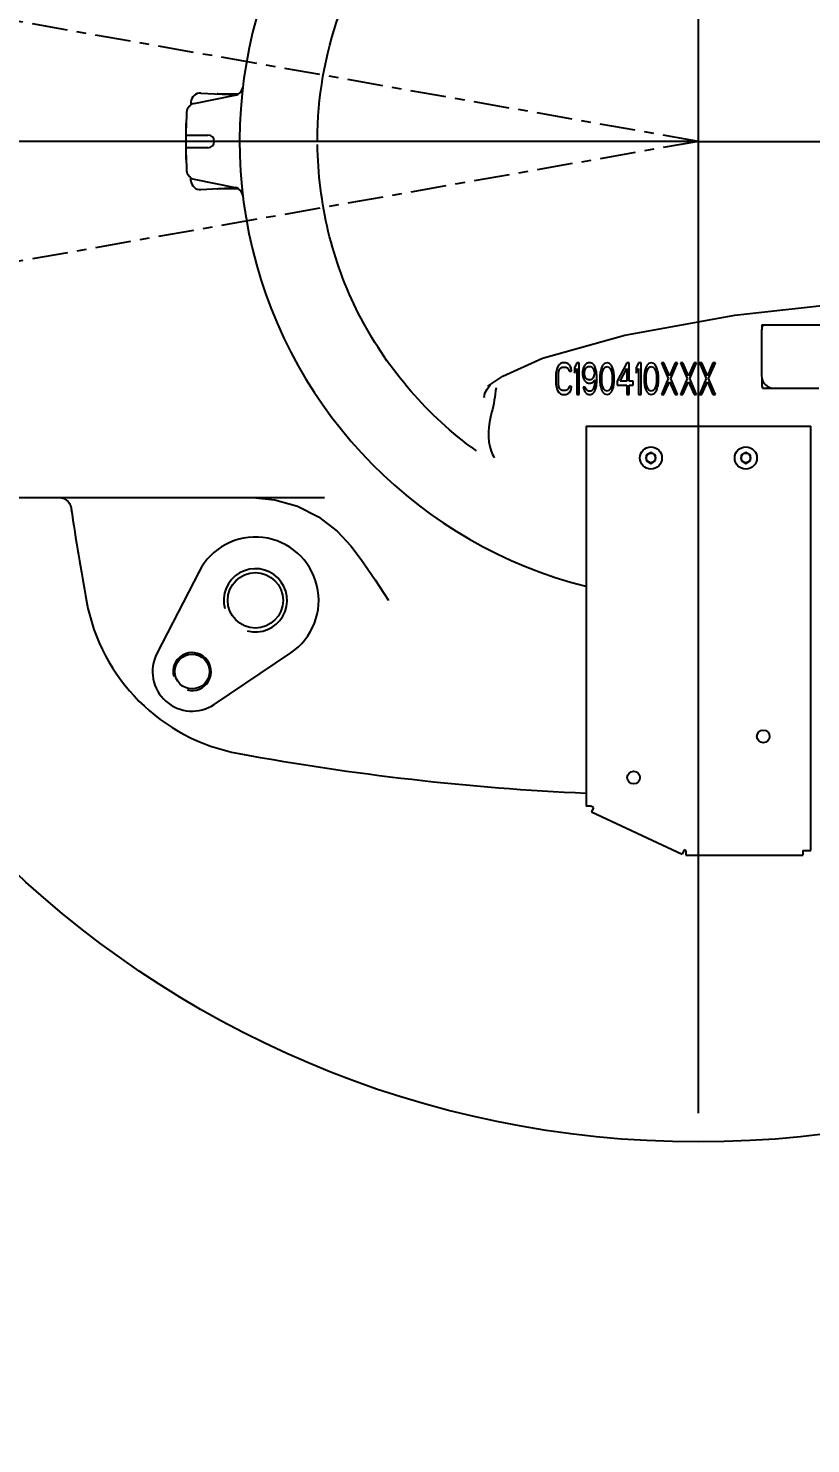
# Model space of a CAD drawing. Header units: millimetres. Extents: x 7426 to 8740, y 124 to 421.
# Drawn here: x 8486.5 to 8494.74, y 188.57 to 203.48 of the extents above; entities that cross this region are included whole.
import ezdxf

# ---------------------------------------------------------------- set-up
doc = ezdxf.new("R2010")
doc.units = ezdxf.units.MM
doc.linetypes.add('CENTER', pattern=[0.6, 0.375, -0.075, 0.075, -0.075])
for name, color, linetype in [('中心线', 7, 'Continuous'), ('外形图', 7, 'Continuous'), ('尺寸标注', 7, 'Continuous'), ('运动范围', 7, 'Continuous')]:
    doc.layers.add(name, color=color, linetype=linetype)
doc.styles.add('微软雅黑', font='msyh.ttc')
doc.dimstyles.new('尺寸标注_1_30比例', dxfattribs={"dimtxt": 2.1, "dimasz": 1.7, "dimexe": 0.5, "dimexo": 0.4, "dimgap": 0.5, "dimtad": 1, "dimdec": 1, "dimlfac": 30, "dimdsep": 46, "dimtxsty": '微软雅黑', "dimcen": 0.09, "dimadec": 0, "dimazin": 0, "dimtp": 0.01, "dimtm": 0.01, "dimtfac": 1, "dimtdec": 1, "dimtofl": 0, "dimtmove": 0, "dimatfit": 3, "dimfxl": 1, "dimtolj": 1, "dimarcsym": 0})

# ---------------------------------------------------------------- blocks, each defined once
blk = doc.blocks.new('*D1032')
at = {"layer": 'Defpoints', "color": 0}
for p in [(8479.189, 235.78), (8424.463, 214.498), (8493.63, 202.302), (8493.63, 202.302), (8552.963, 202.302)]:
    blk.add_point(p, dxfattribs=at)
at = {"layer": '尺寸标注', "color": 0, "lineweight": -2}
blk.add_arc((8493.63, 202.302), 36.459, 2.6718, 167.3282, dxfattribs=at)
at = {"layer": '尺寸标注', "color": 0}
for points in [[(8457.781, 210.356), (8458.336, 210.244), (8457.724, 208.633)], [(8529.766, 203.995), (8530.333, 204.008), (8530.089, 202.302)]]:
    blk.add_solid(points, dxfattribs=at)
at = {"layer": '尺寸标注', "color": 0, "insert": (8501.348, 239.561), "char_height": 2.1, "attachment_point": 5, "rotation": 348.2969, "style": '微软雅黑'}
blk.add_mtext('\\A1;+\\A1;170%%d', dxfattribs=at)
blk = doc.blocks.new('*D1033')
at = {"layer": 'Defpoints', "color": 0}
for p in [(8493.638, 202.295), (8493.638, 202.295), (8563.871, 202.295), (8424.472, 190.099), (8479.192, 168.806)]:
    blk.add_point(p, dxfattribs=at)
at = {"layer": '尺寸标注', "color": 0, "lineweight": -2}
blk.add_arc((8493.638, 202.295), 36.471, 192.6709, 357.3291, dxfattribs=at)
at = {"layer": '尺寸标注', "color": 0}
for points in [[(8530.353, 200.588), (8529.786, 200.602), (8530.109, 202.295)], [(8458.333, 194.35), (8457.777, 194.239), (8457.721, 195.961)]]:
    blk.add_solid(points, dxfattribs=at)
at = {"layer": '尺寸标注', "color": 0, "insert": (8502.511, 168.562), "char_height": 2.1, "attachment_point": 5, "rotation": 14.7379, "style": '微软雅黑'}
blk.add_mtext('\\A1;-\\A1;170%%d', dxfattribs=at)

msp = doc.modelspace()

# ---------------------------------------------------------------- linework, layer by layer
at = {"linetype": 'CENTER'}
for q in [(8424.3915, 214.4854), (8424.3915, 190.0936)]:
    msp.add_line((8493.5579, 202.2895), q, dxfattribs=at)
msp.add_circle((8493.5579, 202.2895), 10.5366)
at = {"layer": '中心线', "linetype": 'CENTER', "ltscale": 50}
for p, q in [((8493.5579, 202.2895), (8493.5579, 248.9182)), ((8493.5579, 202.2895), (8422.9181, 202.2895)), ((8493.5579, 202.2895), (8563.7912, 202.2895)), ((8493.5579, 132.0562), (8493.5579, 202.2895))]:
    msp.add_line(p, q, dxfattribs=at)
at = {"layer": '外形图', "linetype": 'Continuous'}
for p, q in [((8488.2468, 202.6885), (8488.6789, 202.7751)), ((8488.3172, 202.7978), (8488.6877, 202.7784)), ((8488.4936, 202.7895), (8488.7126, 202.7895)), ((8488.2121, 202.7032), (8488.2104, 202.6721)), ((8488.1579, 202.4538), (8488.1579, 202.1252)), ((8488.1583, 202.3562), (8488.3912, 202.3562)), ((8488.3912, 202.2228), (8488.1583, 202.2228)), ((8488.2121, 201.8758), (8488.2104, 201.9069)), ((8488.2468, 201.8906), (8488.6789, 201.8039)), ((8488.6877, 201.8006), (8488.3172, 201.7812)), ((8488.7126, 201.7895), (8488.4936, 201.7895)), ((8493.9412, 200.4583), (8495.1523, 200.5929)), ((8494.2251, 200.3562), (8495.1586, 200.3562)), ((8494.2276, 200.3562), (8494.2276, 200.3227)), ((8494.2229, 200.2895), (8494.2229, 199.8228)), ((8492.0704, 199.9065), (8492.062, 199.8782)), ((8492.087, 199.9349), (8492.0704, 199.9065)), ((8492.1037, 199.9491), (8492.087, 199.9349)), ((8492.087, 199.8711), (8492.0954, 199.8924)), ((8492.0954, 199.8924), (8492.1079, 199.9065)), ((8492.1245, 199.9562), (8492.1037, 199.9491)), ((8492.1079, 199.9065), (8492.1245, 199.9136)), ((8492.162, 199.9562), (8492.1245, 199.9562)), ((8492.1245, 199.9136), (8492.162, 199.9136)), ((8492.1829, 199.9491), (8492.162, 199.9562)), ((8492.162, 199.9136), (8492.1787, 199.9065)), ((8492.1787, 199.9065), (8492.1912, 199.8924)), ((8492.1995, 199.9349), (8492.1829, 199.9491)), ((8492.1912, 199.8924), (8492.1954, 199.8711)), ((8492.2162, 199.9065), (8492.1995, 199.9349)), ((8492.2204, 199.8711), (8492.2162, 199.9065)), ((8492.2787, 199.9562), (8492.2537, 199.9065)), ((8492.2537, 199.9065), (8492.2537, 199.8498)), ((8492.2537, 199.8498), (8492.2787, 199.8994)), ((8492.3037, 199.9562), (8492.2787, 199.9562)), ((8492.2787, 199.8994), (8492.2787, 199.6228)), ((8492.3037, 199.6228), (8492.3037, 199.9562)), ((8492.3454, 199.8994), (8492.337, 199.864)), ((8492.3579, 199.9278), (8492.3454, 199.8994)), ((8492.3787, 199.9491), (8492.3579, 199.9278)), ((8492.362, 199.8782), (8492.3704, 199.8994)), ((8492.3704, 199.8994), (8492.3829, 199.9136)), ((8492.3995, 199.9562), (8492.3787, 199.9491)), ((8492.3829, 199.9136), (8492.3954, 199.9207)), ((8492.3954, 199.9207), (8492.4245, 199.9207)), ((8492.4204, 199.9562), (8492.3995, 199.9562)), ((8492.4412, 199.9491), (8492.4204, 199.9562)), ((8492.4245, 199.9207), (8492.437, 199.9136)), ((8492.437, 199.9136), (8492.4495, 199.8994)), ((8492.462, 199.9278), (8492.4412, 199.9491)), ((8492.4495, 199.8994), (8492.4579, 199.8782)), ((8492.4745, 199.8994), (8492.462, 199.9278)), ((8492.4829, 199.864), (8492.4745, 199.8994)), ((8492.537, 199.9065), (8492.5287, 199.8782)), ((8492.5495, 199.9278), (8492.537, 199.9065)), ((8492.5454, 199.8569), (8492.562, 199.8994)), ((8492.5704, 199.9491), (8492.5495, 199.9278)), ((8492.562, 199.8994), (8492.5745, 199.9136)), ((8492.5954, 199.9562), (8492.5704, 199.9491)), ((8492.5745, 199.9136), (8492.5954, 199.9207)), ((8492.6204, 199.9491), (8492.5954, 199.9562)), ((8492.5954, 199.9207), (8492.6162, 199.9136)), ((8492.6162, 199.9136), (8492.6287, 199.8994)), ((8492.6412, 199.9278), (8492.6204, 199.9491)), ((8492.6287, 199.8994), (8492.6454, 199.8569)), ((8492.6537, 199.9065), (8492.6412, 199.9278)), ((8492.662, 199.8782), (8492.6537, 199.9065)), ((8492.8037, 199.9562), (8492.7037, 199.7647)), ((8492.7329, 199.7647), (8492.8037, 199.8994)), ((8492.8287, 199.9562), (8492.8037, 199.9562)), ((8492.8037, 199.8994), (8492.8037, 199.7647)), ((8492.8287, 199.7647), (8492.8287, 199.9562)), ((8492.9287, 199.9562), (8492.9037, 199.9065)), ((8492.9037, 199.9065), (8492.9037, 199.8498)), ((8492.9037, 199.8498), (8492.9287, 199.8994)), ((8492.9537, 199.9562), (8492.9287, 199.9562)), ((8492.9287, 199.8994), (8492.9287, 199.6228)), ((8492.9537, 199.6228), (8492.9537, 199.9562)), ((8493.0037, 199.9065), (8492.9954, 199.8782)), ((8493.0162, 199.9278), (8493.0037, 199.9065)), ((8493.012, 199.8569), (8493.0287, 199.8994)), ((8493.037, 199.9491), (8493.0162, 199.9278)), ((8493.0287, 199.8994), (8493.0412, 199.9136)), ((8493.062, 199.9562), (8493.037, 199.9491)), ((8493.0412, 199.9136), (8493.062, 199.9207)), ((8493.087, 199.9491), (8493.062, 199.9562)), ((8493.062, 199.9207), (8493.0829, 199.9136)), ((8493.0829, 199.9136), (8493.0954, 199.8994)), ((8493.1079, 199.9278), (8493.087, 199.9491)), ((8493.0954, 199.8994), (8493.112, 199.8569)), ((8493.1204, 199.9065), (8493.1079, 199.9278)), ((8493.1287, 199.8782), (8493.1204, 199.9065)), ((8493.1704, 199.9562), (8493.2412, 199.7931)), ((8493.1954, 199.9562), (8493.1704, 199.9562)), ((8493.2537, 199.8214), (8493.1954, 199.9562)), ((8493.312, 199.9562), (8493.2537, 199.8214)), ((8493.2662, 199.7931), (8493.337, 199.9562)), ((8493.337, 199.9562), (8493.312, 199.9562)), ((8493.3704, 199.9562), (8493.4412, 199.7931)), ((8493.3954, 199.9562), (8493.3704, 199.9562)), ((8493.4537, 199.8214), (8493.3954, 199.9562)), ((8493.512, 199.9562), (8493.4537, 199.8214)), ((8493.4662, 199.7931), (8493.537, 199.9562)), ((8493.537, 199.9562), (8493.512, 199.9562)), ((8493.5704, 199.9562), (8493.6412, 199.7931)), ((8493.5954, 199.9562), (8493.5704, 199.9562)), ((8493.6537, 199.8214), (8493.5954, 199.9562)), ((8493.712, 199.9562), (8493.6537, 199.8214)), ((8493.6662, 199.7931), (8493.737, 199.9562)), ((8493.737, 199.9562), (8493.712, 199.9562)), ((8491.3652, 199.7248), (8491.3789, 199.7383)), ((8492.062, 199.8782), (8492.0579, 199.8427)), ((8492.0579, 199.8427), (8492.0579, 199.7363)), ((8492.0579, 199.7363), (8492.062, 199.7009)), ((8492.0829, 199.8427), (8492.087, 199.8711)), ((8492.0829, 199.7363), (8492.0829, 199.8427)), ((8492.087, 199.708), (8492.0829, 199.7363)), ((8492.1954, 199.8711), (8492.2204, 199.8711)), ((8492.337, 199.864), (8492.337, 199.8356)), ((8492.337, 199.8356), (8492.3454, 199.8002)), ((8492.3454, 199.8002), (8492.3579, 199.7718)), ((8492.3579, 199.8569), (8492.362, 199.8782)), ((8492.3579, 199.8427), (8492.3579, 199.8569)), ((8492.362, 199.8214), (8492.3579, 199.8427)), ((8492.3579, 199.7718), (8492.3787, 199.7505)), ((8492.3704, 199.8002), (8492.362, 199.8214)), ((8492.3829, 199.786), (8492.3704, 199.8002)), ((8492.3787, 199.7505), (8492.3995, 199.7434)), ((8492.3954, 199.7789), (8492.3829, 199.786)), ((8492.4245, 199.7789), (8492.3954, 199.7789)), ((8492.3995, 199.7434), (8492.4204, 199.7434)), ((8492.4204, 199.7434), (8492.4412, 199.7505)), ((8492.437, 199.786), (8492.4245, 199.7789)), ((8492.4495, 199.8002), (8492.437, 199.786)), ((8492.4412, 199.7505), (8492.4662, 199.7789)), ((8492.4579, 199.8214), (8492.4495, 199.8002)), ((8492.4579, 199.8782), (8492.462, 199.8569)), ((8492.462, 199.8427), (8492.4579, 199.8214)), ((8492.462, 199.8569), (8492.462, 199.8427)), ((8492.4662, 199.7647), (8492.462, 199.7221)), ((8492.4662, 199.7789), (8492.4662, 199.7647)), ((8492.487, 199.8143), (8492.4829, 199.864)), ((8492.4829, 199.715), (8492.487, 199.7647)), ((8492.487, 199.7647), (8492.487, 199.8143)), ((8492.5245, 199.8569), (8492.5204, 199.8214)), ((8492.5204, 199.8214), (8492.5204, 199.7576)), ((8492.5204, 199.7576), (8492.5245, 199.7221)), ((8492.5287, 199.8782), (8492.5245, 199.8569)), ((8492.5412, 199.8143), (8492.5454, 199.8569)), ((8492.5412, 199.7647), (8492.5412, 199.8143)), ((8492.5454, 199.7221), (8492.5412, 199.7647)), ((8492.6454, 199.8569), (8492.6495, 199.8143)), ((8492.6495, 199.7647), (8492.6454, 199.7221)), ((8492.6495, 199.8143), (8492.6495, 199.7647)), ((8492.6662, 199.8569), (8492.662, 199.8782)), ((8492.6704, 199.8214), (8492.6662, 199.8569)), ((8492.6662, 199.7221), (8492.6704, 199.7576)), ((8492.6704, 199.7576), (8492.6704, 199.8214)), ((8492.7037, 199.7647), (8492.7037, 199.7221)), ((8492.8037, 199.7647), (8492.7329, 199.7647)), ((8492.8704, 199.7647), (8492.8287, 199.7647)), ((8492.8704, 199.7221), (8492.8704, 199.7647)), ((8492.9912, 199.8569), (8492.987, 199.8214)), ((8492.987, 199.8214), (8492.987, 199.7576)), ((8492.987, 199.7576), (8492.9912, 199.7221)), ((8492.9954, 199.8782), (8492.9912, 199.8569)), ((8493.0079, 199.8143), (8493.012, 199.8569)), ((8493.0079, 199.7647), (8493.0079, 199.8143)), ((8493.012, 199.7221), (8493.0079, 199.7647)), ((8493.112, 199.8569), (8493.1162, 199.8143)), ((8493.1162, 199.7647), (8493.112, 199.7221)), ((8493.1162, 199.8143), (8493.1162, 199.7647)), ((8493.1329, 199.8569), (8493.1287, 199.8782)), ((8493.137, 199.8214), (8493.1329, 199.8569)), ((8493.1329, 199.7221), (8493.137, 199.7576)), ((8493.137, 199.7576), (8493.137, 199.8214)), ((8493.2412, 199.7931), (8493.1704, 199.6228)), ((8493.1954, 199.6228), (8493.2537, 199.7576)), ((8493.2537, 199.7576), (8493.312, 199.6228)), ((8493.337, 199.6228), (8493.2662, 199.7931)), ((8493.4412, 199.7931), (8493.3704, 199.6228)), ((8493.3954, 199.6228), (8493.4537, 199.7576)), ((8493.4537, 199.7576), (8493.512, 199.6228)), ((8493.537, 199.6228), (8493.4662, 199.7931)), ((8493.6412, 199.7931), (8493.5704, 199.6228)), ((8493.5954, 199.6228), (8493.6537, 199.7576)), ((8493.6537, 199.7576), (8493.712, 199.6228)), ((8493.737, 199.6228), (8493.6662, 199.7931)), ((8494.2276, 199.7897), (8494.2276, 199.7228)), ((8491.3007, 199.5951), (8491.3006, 199.5939)), ((8491.3313, 199.6804), (8491.3652, 199.7248)), ((8491.3391, 199.7116), (8491.341, 199.7132)), ((8492.062, 199.7009), (8492.0704, 199.6725)), ((8492.0704, 199.6725), (8492.087, 199.6441)), ((8492.0954, 199.6867), (8492.087, 199.708)), ((8492.087, 199.6441), (8492.1037, 199.6299)), ((8492.1079, 199.6725), (8492.0954, 199.6867)), ((8492.1037, 199.6299), (8492.1245, 199.6228)), ((8492.1245, 199.6654), (8492.1079, 199.6725)), ((8492.162, 199.6654), (8492.1245, 199.6654)), ((8492.1245, 199.6228), (8492.162, 199.6228)), ((8492.1787, 199.6725), (8492.162, 199.6654)), ((8492.162, 199.6228), (8492.1829, 199.6299)), ((8492.1912, 199.6867), (8492.1787, 199.6725)), ((8492.1829, 199.6299), (8492.1995, 199.6441)), ((8492.1954, 199.708), (8492.1912, 199.6867)), ((8492.2204, 199.708), (8492.1954, 199.708)), ((8492.1995, 199.6441), (8492.2162, 199.6725)), ((8492.2162, 199.6725), (8492.2204, 199.708)), ((8492.2787, 199.6228), (8492.3037, 199.6228)), ((8492.3454, 199.7009), (8492.3495, 199.6796)), ((8492.3662, 199.7009), (8492.3454, 199.7009)), ((8492.3495, 199.6796), (8492.362, 199.6512)), ((8492.362, 199.6512), (8492.3829, 199.6299)), ((8492.3745, 199.6796), (8492.3662, 199.7009)), ((8492.387, 199.6654), (8492.3745, 199.6796)), ((8492.3829, 199.6299), (8492.4037, 199.6228)), ((8492.3995, 199.6583), (8492.387, 199.6654)), ((8492.4245, 199.6583), (8492.3995, 199.6583)), ((8492.4037, 199.6228), (8492.4204, 199.6228)), ((8492.4204, 199.6228), (8492.4412, 199.6299)), ((8492.437, 199.6654), (8492.4245, 199.6583)), ((8492.4495, 199.6796), (8492.437, 199.6654)), ((8492.4412, 199.6299), (8492.462, 199.6512)), ((8492.4579, 199.7009), (8492.4495, 199.6796)), ((8492.462, 199.7221), (8492.4579, 199.7009)), ((8492.462, 199.6512), (8492.4745, 199.6796)), ((8492.4745, 199.6796), (8492.4829, 199.715)), ((8492.5245, 199.7221), (8492.5287, 199.7009)), ((8492.5287, 199.7009), (8492.537, 199.6725)), ((8492.537, 199.6725), (8492.5495, 199.6512)), ((8492.562, 199.6796), (8492.5454, 199.7221)), ((8492.5495, 199.6512), (8492.5704, 199.6299)), ((8492.5745, 199.6654), (8492.562, 199.6796)), ((8492.5704, 199.6299), (8492.5954, 199.6228)), ((8492.5954, 199.6583), (8492.5745, 199.6654)), ((8492.6162, 199.6654), (8492.5954, 199.6583)), ((8492.5954, 199.6228), (8492.6204, 199.6299)), ((8492.6287, 199.6796), (8492.6162, 199.6654)), ((8492.6204, 199.6299), (8492.6412, 199.6512)), ((8492.6454, 199.7221), (8492.6287, 199.6796)), ((8492.6412, 199.6512), (8492.6537, 199.6725)), ((8492.6537, 199.6725), (8492.662, 199.7009)), ((8492.662, 199.7009), (8492.6662, 199.7221)), ((8492.7037, 199.7221), (8492.8037, 199.7221)), ((8492.8037, 199.7221), (8492.8037, 199.6228)), ((8492.8037, 199.6228), (8492.8287, 199.6228)), ((8492.8287, 199.6228), (8492.8287, 199.7221)), ((8492.8287, 199.7221), (8492.8704, 199.7221)), ((8492.9287, 199.6228), (8492.9537, 199.6228)), ((8492.9912, 199.7221), (8492.9954, 199.7009)), ((8492.9954, 199.7009), (8493.0037, 199.6725)), ((8493.0037, 199.6725), (8493.0162, 199.6512)), ((8493.0287, 199.6796), (8493.012, 199.7221)), ((8493.0162, 199.6512), (8493.037, 199.6299)), ((8493.0412, 199.6654), (8493.0287, 199.6796)), ((8493.037, 199.6299), (8493.062, 199.6228)), ((8493.062, 199.6583), (8493.0412, 199.6654)), ((8493.0829, 199.6654), (8493.062, 199.6583)), ((8493.062, 199.6228), (8493.087, 199.6299)), ((8493.0954, 199.6796), (8493.0829, 199.6654)), ((8493.087, 199.6299), (8493.1079, 199.6512)), ((8493.112, 199.7221), (8493.0954, 199.6796)), ((8493.1079, 199.6512), (8493.1204, 199.6725)), ((8493.1204, 199.6725), (8493.1287, 199.7009)), ((8493.1287, 199.7009), (8493.1329, 199.7221)), ((8493.1704, 199.6228), (8493.1954, 199.6228)), ((8493.312, 199.6228), (8493.337, 199.6228)), ((8493.3704, 199.6228), (8493.3954, 199.6228)), ((8493.512, 199.6228), (8493.537, 199.6228)), ((8493.5704, 199.6228), (8493.5954, 199.6228)), ((8493.712, 199.6228), (8493.737, 199.6228)), ((8494.2333, 199.6895), (8494.3562, 199.6895)), ((8494.3562, 199.6895), (8494.8272, 199.6895)), ((8492.3745, 199.2895), (8492.3745, 195.2895)), ((8492.3746, 199.2895), (8494.7412, 199.2895)), ((8494.7412, 194.8232), (8494.7412, 199.2895)), ((8493.0579, 199.0139), (8493.0079, 198.9851)), ((8493.1079, 198.9851), (8493.0579, 199.0139)), ((8494.0579, 199.0139), (8494.0079, 198.9851)), ((8494.1079, 198.9851), (8494.0579, 199.0139)), ((8493.0079, 198.9851), (8493.0079, 198.9273)), ((8493.0079, 198.9273), (8493.0579, 198.8984)), ((8493.0579, 198.8984), (8493.1079, 198.9273)), ((8493.1079, 198.9273), (8493.1079, 198.9851)), ((8494.0079, 198.9851), (8494.0079, 198.9273)), ((8494.0079, 198.9273), (8494.0579, 198.8984)), ((8494.0579, 198.8984), (8494.1079, 198.9273)), ((8494.1079, 198.9273), (8494.1079, 198.9851)), ((8485.7245, 198.5395), (8489.6189, 198.5395)), ((8486.95, 198.4244), (8486.9499, 198.4248)), ((8486.954, 198.3971), (8486.9546, 198.3972)), ((8486.955, 198.3972), (8486.9553, 198.3973)), ((8488.2983, 197.761), (8487.854, 196.8967)), ((8490.2903, 197.4601), (8490.2927, 197.4564)), ((8488.4572, 196.3605), (8489.2634, 196.9031)), ((8492.4245, 195.2895), (8492.3746, 195.2895)), ((8492.4548, 195.2754), (8492.4245, 195.2895)), ((8492.4548, 195.2754), (8492.4336, 195.2301)), ((8492.4336, 195.2301), (8493.3883, 194.7849)), ((8493.4094, 194.8303), (8493.3883, 194.785)), ((8493.4245, 194.8232), (8493.4094, 194.8303)), ((8493.4245, 194.8232), (8493.4245, 194.7732)), ((8494.6579, 194.8232), (8494.6579, 194.7732)), ((8494.6579, 194.8232), (8494.7412, 194.8232)), ((8493.4245, 194.7732), (8494.6579, 194.7732))]:
    msp.add_line(p, q, dxfattribs=at)
for points in [[(8491.3391, 199.7116), (8491.4984, 199.8182), (8491.9158, 200.0053), (8492.782, 200.2501), (8493.9412, 200.4583)], [(8491.3006, 199.5939), (8491.3097, 199.6371), (8491.3313, 199.6804)], [(8486.8217, 198.5395), (8486.825, 198.5394), (8486.8294, 198.5392), (8486.8346, 198.5387), (8486.8406, 198.5378), (8486.8477, 198.5364), (8486.8558, 198.5344), (8486.8645, 198.5316), (8486.8739, 198.5279), (8486.884, 198.5229), (8486.8947, 198.5164), (8486.9061, 198.5076), (8486.9177, 198.4963), (8486.9266, 198.485), (8486.9332, 198.4746), (8486.9378, 198.4656), (8486.9415, 198.457), (8486.9444, 198.4487), (8486.9467, 198.4407), (8486.9485, 198.4331), (8486.9497, 198.426), (8486.9499, 198.4248)], [(8488.8603, 198.5382), (8489.0957, 198.516), (8489.3351, 198.4467), (8489.5562, 198.3347), (8489.7518, 198.1848), (8489.8956, 198.0287)], [(8489.8956, 198.0287), (8490.0037, 197.886), (8490.153, 197.6728), (8490.2903, 197.4601)]]:
    msp.add_lwpolyline(points, dxfattribs=at)
for centre, radius in [((8493.0579, 198.9562), 0.1167), ((8493.0579, 198.9562), 0.05), ((8494.0579, 198.9562), 0.1167), ((8494.0579, 198.9562), 0.05), ((8488.8912, 197.4562), 0.2917), ((8488.2245, 196.7062), 0.1833), ((8494.2412, 196.0228), 0.0667), ((8492.875, 195.5895), 0.0667)]:
    msp.add_circle(centre, radius, dxfattribs=at)
for centre, radius, start, end in [((8493.5579, 202.2895), 4.8333, 131.33389, 255.78618), ((8488.3119, 202.698), 0.1, 87, 177), ((8488.4936, 202.6228), 0.1667, 90, 91.80477), ((8488.6592, 202.8732), 0.1, 281.34461, 353.20523), ((8493.5579, 202.2895), 5.4, 176.74544, 179.29263), ((8488.2664, 202.5904), 0.1, 101.34461, 176.74544), ((8488.3245, 202.4538), 0.1667, 170.83531, 180), ((8488.3912, 202.2895), 0.0667, 270, 90), ((8488.3245, 202.1252), 0.1667, 180, 189.16469), ((8493.5579, 202.2895), 5.4, 180.70737, 183.25456), ((8488.2664, 201.9886), 0.1, 183.25456, 258.65539), ((8488.3119, 201.8811), 0.1, 183, 273), ((8488.4936, 201.9562), 0.1667, 268.19523, 270), ((8488.6592, 201.7058), 0.1, 6.79477, 78.65539), ((8494.3572, 200.2893), 0.1343, 160.07575, 179.92539), ((8494.3565, 200.2894), 0.1336, 150.0124, 159.99027), ((8494.3562, 199.8228), 0.1333, 179.99571, 269.99496), ((8494.3284, 199.723), 0.1008, 180.06932, 199.39027), ((8493.5579, 202.2895), 4.0127, 233.31241, 234.29437), ((8491.8493, 199.2034), 0.5058, 200.46087, 209.02095), ((8513.3351, 202.2895), 26.6667, 188.33395, 190.46271), ((8488.8912, 197.4562), 0.6667, 303.94004, 152.79288), ((8488.8912, 197.4562), 0.3333, 255, 195), ((8489.0785, 197.8102), 2, 190.46271, 259.53729), ((8488.2245, 196.7062), 0.2, 255, 195), ((8488.2245, 196.7062), 0.4167, 152.79288, 303.94004), ((8493.5579, 222.0667), 26.6667, 259.53729, 267.45616)]:
    msp.add_arc(centre, radius, start, end, dxfattribs=at)
for points in [[(8489.5452, 202.3034), (8489.5435, 202.7497), (8489.6248, 203.2019), (8489.7731, 203.6229)], [(8491.4272, 199.6948), (8491.4134, 199.6075), (8491.4054, 199.5186), (8491.3799, 199.434)], [(8491.3799, 199.434), (8491.3407, 199.304), (8491.328, 199.1539), (8491.3754, 199.0266)]]:
    msp.add_open_spline(points, degree=3, dxfattribs=at)
msp.add_open_spline([(8491.1605, 199.0717), (8490.6699, 199.437), (8490.0502, 200.1735), (8489.6243, 201.3328), (8489.5501, 201.9505), (8489.5455, 202.2583)], degree=3, knots=[0, 0, 0, 0, 0.4983517, 0.7491738, 1, 1, 1, 1], dxfattribs=at)
at = {"layer": '运动范围'}
msp.add_arc((8493.5579, 202.2895), 70.2333, 190, 30.822489, dxfattribs=at)

# ---------------------------------------------------------------- dimensions: what is measured, and where the dimension line sits
at = {"layer": '尺寸标注'}
for base, line1, line2, text, picture, middle in [((8479.1889, 235.7797), ((8493.6298, 202.302), (8552.9631, 202.302)), ((8493.6298, 202.302), (8424.4634, 214.4979)), '\\A1;+<>', '*D1032', (8501.0252, 238.0036)), ((8479.1924, 168.8062), ((8493.6379, 202.2945), (8563.8712, 202.2945)), ((8493.6379, 202.2945), (8424.4716, 190.0986)), '\\A1;-<>', '*D1033', (8502.916, 167.0234))]:
    dim = msp.add_angular_dim_2l(base=base, line1=line1, line2=line2, text=text, dimstyle='尺寸标注_1_30比例', dxfattribs=at)
    dim.commit()
    dim.dimension.update_dxf_attribs({"geometry": picture, "text_midpoint": middle, "dimtype": 162})

doc.saveas('drawing.dxf')
